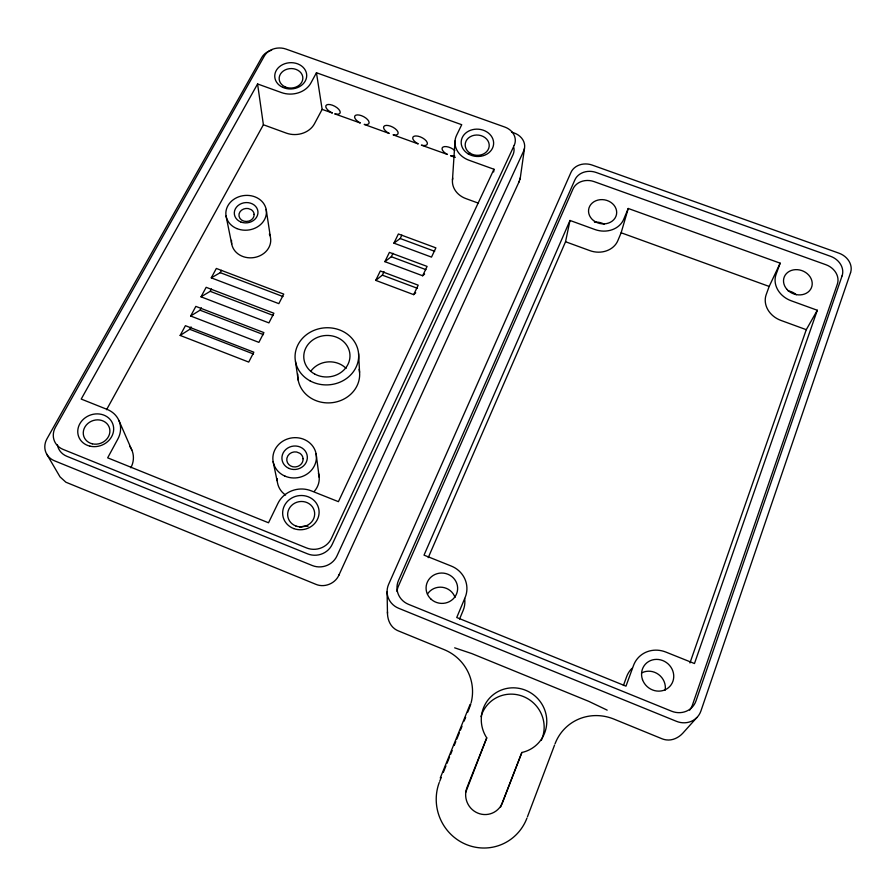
<?xml version="1.0" encoding="UTF-8"?>
<svg xmlns="http://www.w3.org/2000/svg" width="896" height="896" viewBox="0 0 896 896"><rect width="100%" height="100%" fill="white"/><g stroke="black" fill="none" stroke-linecap="round" stroke-linejoin="round"><path stroke-width="1.34" d="M471.128 702.733A45.674 45.158 11.3 0 0 444.181 649.645L398.44 630.93A17.898 17.338 -0.2 0 1 394.52 628.723C389.39 624.859 387.251 618.117 387.486 611.89M452.469 179.962L455.011 141.019M493.674 171.965L493.976 169.254L469.056 160.261A22.478 18.928 4.5 0 1 456.59 135.285L461.731 124.701L316.456 72.744L310.89 83.003A22.131 18.2 -3.1 0 1 281.478 92.579L257.578 83.955L81.211 399.067L107.15 409.416A25.211 22.322 -20.4 0 1 117.835 439.062L107.666 457.834L268.52 522.782L277.95 503.339A25.301 23.654 -11.6 0 1 311.248 490.84L338.419 501.67L493.976 169.254M524.485 148.389L520.352 177.453L518.829 182.291M428.221 557.659L565.544 241.741L570.002 220.461L595 229.544A22.467 19.152 10.9 0 0 623.694 219.33L628.242 208.477L780.158 263.166L776.082 274.355A23.206 19.6 20.4 0 0 791.235 300.798L817.309 310.262L694.467 663.533L665.896 652.086A26.242 24.517 39.2 0 0 633.528 665.459L625.979 686.157L456.736 617.512L465.114 597.542A25.077 24.102 7.2 0 0 451.293 566.07L424.021 555.139L570.002 220.461M519.781 179.939L520.274 177.878M500.64 806.971L521.864 752.483A33.174 32.29 43.3 0 0 544.734 709.957A33.174 32.29 43.3 0 0 499.162 690.995A33.174 32.29 43.3 0 0 486.741 737.878L465.741 792.232M565.544 241.741L589.882 250.634A21.896 18.794 11.1 0 0 617.859 240.61L621.141 232.781L628.242 208.477M689.965 662.939L806.277 329.683L817.309 310.262M623.414 685.496L626.629 676.682A25.48 23.878 40.3 0 1 631.982 668.349M780.158 263.166L769.171 286.44L766.226 294.515A22.602 19.219 20.7 0 0 780.909 320.41L806.277 329.683M527.453 816.782L554.534 745.158M521.864 752.483L502.544 802.514A19.533 19.029 67.2 0 1 477.714 813.064A19.533 19.029 67.2 0 1 467.006 787.528L486.741 737.878M440.25 778.008L470.131 704.334M439.723 781.256L441.28 777.414M443.352 772.307L445.939 765.912M446.981 763.347L449.568 756.952M450.61 754.398L452.166 750.557M454.238 745.45L455.795 741.608M456.826 739.054L459.424 732.659M460.454 730.094L462.011 726.264M464.083 721.146L465.64 717.315M467.712 712.197L469.269 708.355M459.558 619.035L463.12 610.523A24.371 23.509 7.5 0 0 464.643 598.438M46.614 453.97L60.032 476.885L65.89 482.216L315.672 584.237C324.352 588.101 335.44 583.576 339.046 574.806M338.845 575.254L519.198 181.474M413.694 294.65L418.186 285.174L380.318 270.984L375.726 280.381L413.694 294.65L415.722 292.824M422.654 275.766L427.09 266.414L389.413 252.381L384.877 261.654L422.654 275.766L424.626 274.053M393.915 243.152L398.395 233.979L435.893 247.867L431.502 257.118L393.915 243.152L400.198 238.515L401.845 235.133M375.726 280.381L382.346 275.15L384.026 271.69M384.877 261.654L391.317 256.726L392.986 253.31M316.456 72.744L322.146 109.368L314.451 123.794A21.202 17.662 -3.3 0 1 286.294 133.112L263.39 124.757L257.578 83.955M180.152 335.429L185.416 325.685L253.826 352.195L248.73 362.085L180.152 335.429L189.762 329.302L191.05 326.906M190.646 316.008L195.843 306.387L263.917 332.606L258.888 342.373L190.646 316.008L200.043 310.195L201.331 307.81M201.018 296.822L206.158 287.314L273.885 313.242L268.912 322.896L201.018 296.822L210.202 291.323L211.467 288.982M211.266 277.85L216.339 268.453L283.741 294.112L278.835 303.643L211.266 277.85L220.248 272.664L221.491 270.346M106.557 409.718L263.39 124.757M696.864 717.528L682.774 733.23C678.63 737.71 672.448 740.768 666.243 739.883A18.939 17.685 44.6 0 1 661.696 738.64L614.006 719.13A47.734 45.405 50.7 0 0 555.027 743.848M454.664 647.83L471.789 653.576L588.806 701.366L607.174 710.147M322.146 109.368L332.416 113.03A7.974 3.55 28.1 0 1 326.637 104.91A7.974 3.55 28.1 0 1 338.722 109.278A7.974 3.55 28.1 0 1 334.734 113.859L360.349 123.021A7.974 3.584 27.5 0 1 355.667 115.259A7.974 3.584 27.5 0 1 367.539 119.538A7.974 3.584 27.5 0 1 364.202 124.41L389.211 133.448A7.974 3.618 26.9 0 1 384.742 125.731A7.974 3.618 26.9 0 1 396.67 130.043A7.974 3.618 26.9 0 1 393.086 134.837L418.242 143.92A7.974 3.64 26.2 0 1 414.131 136.214A7.974 3.64 26.2 0 1 426.272 140.952A7.974 3.64 26.2 0 1 421.366 145.141L447.44 154.459A7.986 3.674 25.6 0 1 443.094 147.011A7.986 3.674 25.6 0 1 454.776 150.539M511.56 132.059L514.192 133A16.442 13.832 5.9 0 1 523.589 151.166L336.918 556.013A18.659 17.651 -11.6 0 1 312.245 565.51L54.466 460.79A18.592 16.408 -22.4 0 1 46.973 438.794L261.789 57.434A16.117 13.182 -3.5 0 1 271.645 50.198M621.141 232.781L769.171 286.44M478.442 203.179L465.898 198.598A21.515 18.334 4.6 0 1 452.738 178.069M455.269 157.405L450.576 155.691A7.986 3.674 25.6 0 0 454.72 156.005M400.198 238.515L434.672 251.306M391.317 256.726L425.958 269.651M382.346 275.15L417.48 288.333M220.248 272.664L282.979 296.554M210.202 291.323L273.314 315.493M200.043 310.195L263.458 334.634M189.762 329.302L253.49 354.01M118.966 420.616L131.835 450.05M273.123 461.619L277.514 482.821A21.056 19.51 -10.2 0 0 285.589 495.04M226.061 216.014L231.717 244.003M266.168 209.406L270.48 237.53A19.656 16.957 -6.8 0 1 252.056 257.79A19.656 16.957 -6.8 0 1 231.538 240.341M295.501 361.603L298.178 380.106M316.098 453.79L319.211 477.31M358.59 353.651L359.576 372.31M387.083 591.819L387.475 613.234M641.827 672.851A16.027 15.019 40.4 0 1 658.594 674.498A16.027 15.019 40.4 0 1 665.146 690.166M594.485 222.23A13.776 11.827 11.1 0 1 604.419 224.336M427.47 594.048A15.322 14.784 7.5 0 1 455.022 597.442M526.96 818.082A48.003 46.76 68.6 0 1 466.435 844.581A48.003 46.76 68.6 0 1 439.264 782.443M689.651 710.147A19.645 18.29 42 0 0 692.406 705.096L837.346 284.133A17.203 14.448 21 0 0 825.888 264.712L594.082 181.608A16.542 14.056 10 0 0 573.003 188.978L398.429 586.085A18.603 17.92 2.1 0 0 397.018 591.528M788.122 290.875A14.213 12.096 20.7 0 1 796.298 294.728M470.814 703.875A45.674 45.158 11.3 0 1 469.706 707.258M481.006 716.654A32.614 31.763 44.9 0 1 523.062 696.405A32.614 31.763 44.9 0 1 541.285 740.387M513.867 147.683A16.464 13.877 5.5 0 1 512.96 154.818L332.181 544.432A18.603 17.539 -11.4 0 1 307.574 553.851L66.886 456.31A18.536 16.386 -21.7 0 1 57.355 444.64M129.595 446.174A24.024 21.459 -21.3 0 1 130.838 467.79M269.349 234.035A19.656 16.957 -6.8 0 1 270.021 235.749M318.416 473.166A21.056 19.51 -10.2 0 1 314.406 491.21M277.256 480.726A21.056 19.51 -10.2 0 1 277.256 478.61M359.139 369.32A30.99 27.955 -4.7 0 1 330.826 402.808A30.99 27.955 -4.7 0 1 297.763 374.058M299.891 527.397A12.947 12.186 -12.6 0 1 308.045 526.299M310.878 371.123A22.254 20.126 -4.8 0 1 346.091 368.402M303.061 458.696L302.982 460.376A8.165 7.526 -9.7 0 1 297.954 466.334L297.584 466.48A8.165 7.526 -9.7 0 1 286.877 458.427L286.944 458.08A8.165 7.526 -9.7 0 1 296.632 451.998L299.813 453.264A8.165 7.526 -9.7 0 1 302.758 457.139L303.061 458.696M254.117 214.39L254.016 215.802A7.605 6.507 -6.6 0 1 249.267 220.942L248.909 221.066A7.605 6.507 -6.6 0 1 239.053 214.066L239.12 213.763A7.605 6.507 -6.6 0 1 248.214 208.544L251.16 209.642A7.605 6.507 -6.6 0 1 253.859 213.013L254.117 214.39M850.55 272.698L700.941 710.92A19.97 18.558 42.7 0 1 676.39 721.302L398.597 608.25A18.85 18.155 0.2 0 1 388.595 584.416L570.942 172.469A16.677 14.101 9.7 0 1 592.189 165.077L838.914 253.165A17.382 14.526 21.1 0 1 850.55 272.698M842.094 275.856L696.024 700.851A19.88 18.491 41.5 0 1 671.53 711.178L408.52 604.341A18.827 18.11 2.1 0 1 398.462 580.552L574.874 179.906A16.722 14.157 10 0 1 596.165 172.48L830.502 256.278A17.382 14.56 20.9 0 1 842.094 275.856M514.192 145.387L331.43 538.406A18.827 17.707 -11.2 0 1 306.533 547.926L63.078 449.4A18.749 16.542 -21.5 0 1 55.462 427.246L264.354 55.989A16.33 13.35 -3.4 0 1 285.958 49.067L504.728 127.03A16.632 13.978 5.5 0 1 514.192 145.387M786.923 289.341A14.616 12.342 20.4 0 0 811.384 287.818A14.616 12.342 20.4 0 0 795.301 269.662A14.616 12.342 20.4 0 0 786.923 289.341M642.477 679.56A16.52 15.434 39.2 0 0 669.894 686.347A16.52 15.434 39.2 0 0 660.576 659.87A16.52 15.434 39.2 0 0 642.477 679.56M593.51 220.539A14.146 12.062 10.9 0 0 616.459 214.626A14.146 12.062 10.9 0 0 597.856 200.099A14.146 12.062 10.9 0 0 593.51 220.539M431.155 599.278A15.792 15.176 7.2 0 0 457.251 591.718A15.792 15.176 7.2 0 0 437.158 573.675A15.792 15.176 7.2 0 0 431.155 599.278M92.299 443.811A13.496 11.962 -20.5 0 0 109.648 428.714A13.496 11.962 -20.5 0 0 87.797 423.539A13.496 11.962 -20.5 0 0 92.299 443.811M89.958 446.163A18.211 16.128 -20.4 0 0 113.333 425.79A18.211 16.128 -20.4 0 0 83.854 418.846A18.211 16.128 -20.4 0 0 89.958 446.163M284.995 476.134A21.84 20.115 -9.6 0 0 316.378 455.952A21.84 20.115 -9.6 0 0 282.52 441.37A21.84 20.115 -9.6 0 0 284.995 476.134M289.061 468.451A12.746 11.726 -9.6 0 0 307.317 456.613A12.746 11.726 -9.6 0 0 287.538 448.168A12.746 11.726 -9.6 0 0 289.061 468.451M284.984 86.822A11.861 9.755 -3.1 0 0 302.848 78.198A11.861 9.755 -3.1 0 0 285.163 69.922A11.861 9.755 -3.1 0 0 284.984 86.822M282.632 87.304A15.982 13.138 -3.1 0 0 306.701 75.656A15.982 13.138 -3.1 0 0 282.845 64.523A15.982 13.138 -3.1 0 0 282.632 87.304M310.094 380.878A31.842 28.571 -4.5 0 0 358.669 356.742A31.842 28.571 -4.5 0 0 311.83 331.363A31.842 28.571 -4.5 0 0 310.094 380.878M314.653 374.013A23.117 20.742 -4.5 0 0 349.966 356.563A23.117 20.742 -4.5 0 0 316.008 338.061A23.117 20.742 -4.5 0 0 314.653 374.013M470.299 153.328A12.04 10.147 4.5 0 0 489.182 146.339A12.04 10.147 4.5 0 0 472.114 135.856A12.04 10.147 4.5 0 0 470.299 153.328M468.126 153.821A16.24 13.664 4.5 0 0 493.573 144.368A16.24 13.664 4.5 0 0 470.546 130.267A16.24 13.664 4.5 0 0 468.126 153.821M295.882 525.997A13.552 12.667 -11.6 0 0 314.574 512.288A13.552 12.667 -11.6 0 0 293.026 504.235A13.552 12.667 -11.6 0 0 295.882 525.997M293.776 528.584A18.278 17.08 -11.6 0 0 318.965 510.07A18.278 17.08 -11.6 0 0 289.89 499.24A18.278 17.08 -11.6 0 0 293.776 528.584M236.914 228.603A20.339 17.394 -6.6 0 0 266.392 211.266A20.339 17.394 -6.6 0 0 235.077 198.531A20.339 17.394 -6.6 0 0 236.914 228.603M240.8 221.973A11.861 10.147 -6.6 0 0 257.958 211.803A11.861 10.147 -6.6 0 0 239.646 204.434A11.861 10.147 -6.6 0 0 240.8 221.973"/></g></svg>
